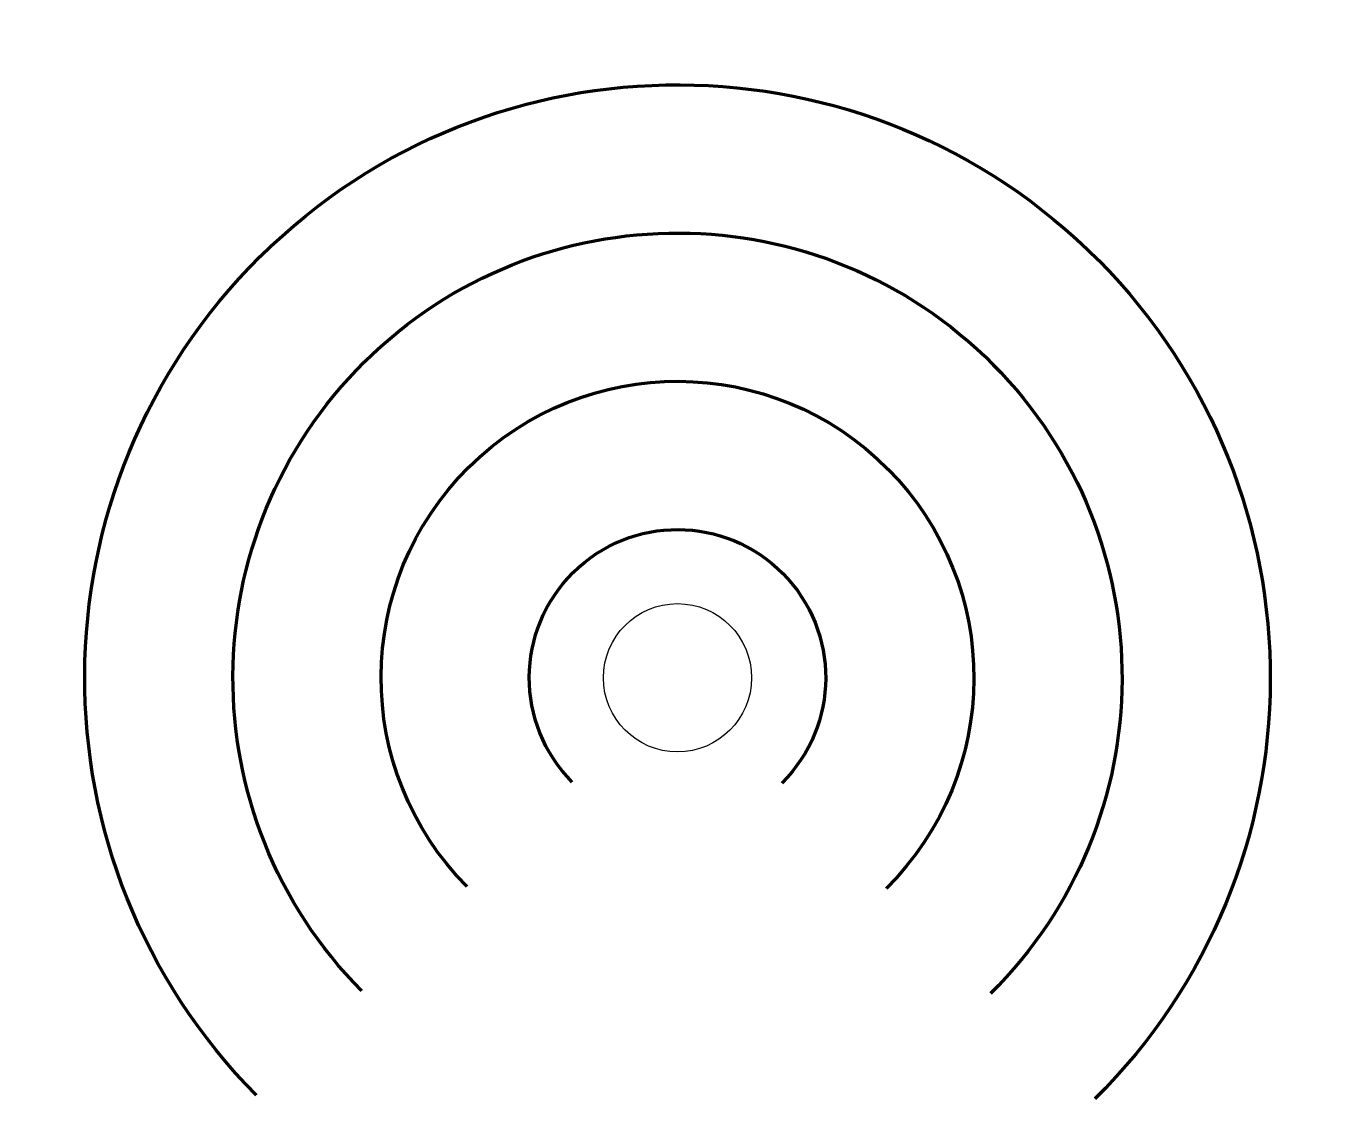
# Model space of a CAD drawing. Header units: inches. Extents: x -3.73 to 3.76, y -2.29 to 3.87.
import ezdxf

# ---------------------------------------------------------------- set-up
doc = ezdxf.new("R2010")
doc.units = ezdxf.units.IN
doc.header["$MEASUREMENT"] = 0
doc.layers.add('Layer 1', color=7, linetype='Continuous')

msp = doc.modelspace()

# ---------------------------------------------------------------- linework, layer by layer
at = {"layer": 'Layer 1', "color": 114}
msp.add_ellipse((0.0137, 0.1288), major_axis=(0, 0.4257), ratio=1, dxfattribs=at)
at = {"layer": 'Layer 1', "color": 250, "lineweight": 106}
for points in [[(-2.4049, -2.2686), (-3.7289, -0.9329), (-3.7194, 1.2233), (-2.3837, 2.5473), (-1.0479, 3.8714), (1.1082, 3.8619), (2.4323, 2.5262), (3.7563, 1.1904), (3.7468, -0.9657), (2.4111, -2.2898)], [(-1.8002, -1.6693), (-2.7932, -0.6675), (-2.7861, 0.9497), (-1.7843, 1.9427), (-0.7825, 2.9357), (0.8346, 2.9286), (1.8276, 1.9268), (2.8206, 0.925), (2.8135, -0.6921), (1.8117, -1.6851)], [(-1.1956, -1.0699), (-1.8576, -0.402), (-1.8529, 0.676), (-1.185, 1.3381), (-0.5171, 2.0001), (0.561, 1.9953), (1.223, 1.3275), (1.885, 0.6596), (1.8803, -0.4185), (1.2124, -1.0805)], [(-0.5909, -0.4706), (-0.922, -0.1366), (-0.9196, 0.4024), (-0.5856, 0.7334), (-0.2517, 1.0644), (0.2873, 1.0621), (0.6183, 0.7281), (0.9493, 0.3942), (0.947, -0.1449), (0.613, -0.4759)]]:
    msp.add_open_spline(points, degree=3, knots=[0, 0, 0, 0, 0.333333, 0.333333, 0.333333, 0.666667, 0.666667, 0.666667, 1, 1, 1, 1], dxfattribs=at)

doc.saveas('drawing.dxf')
